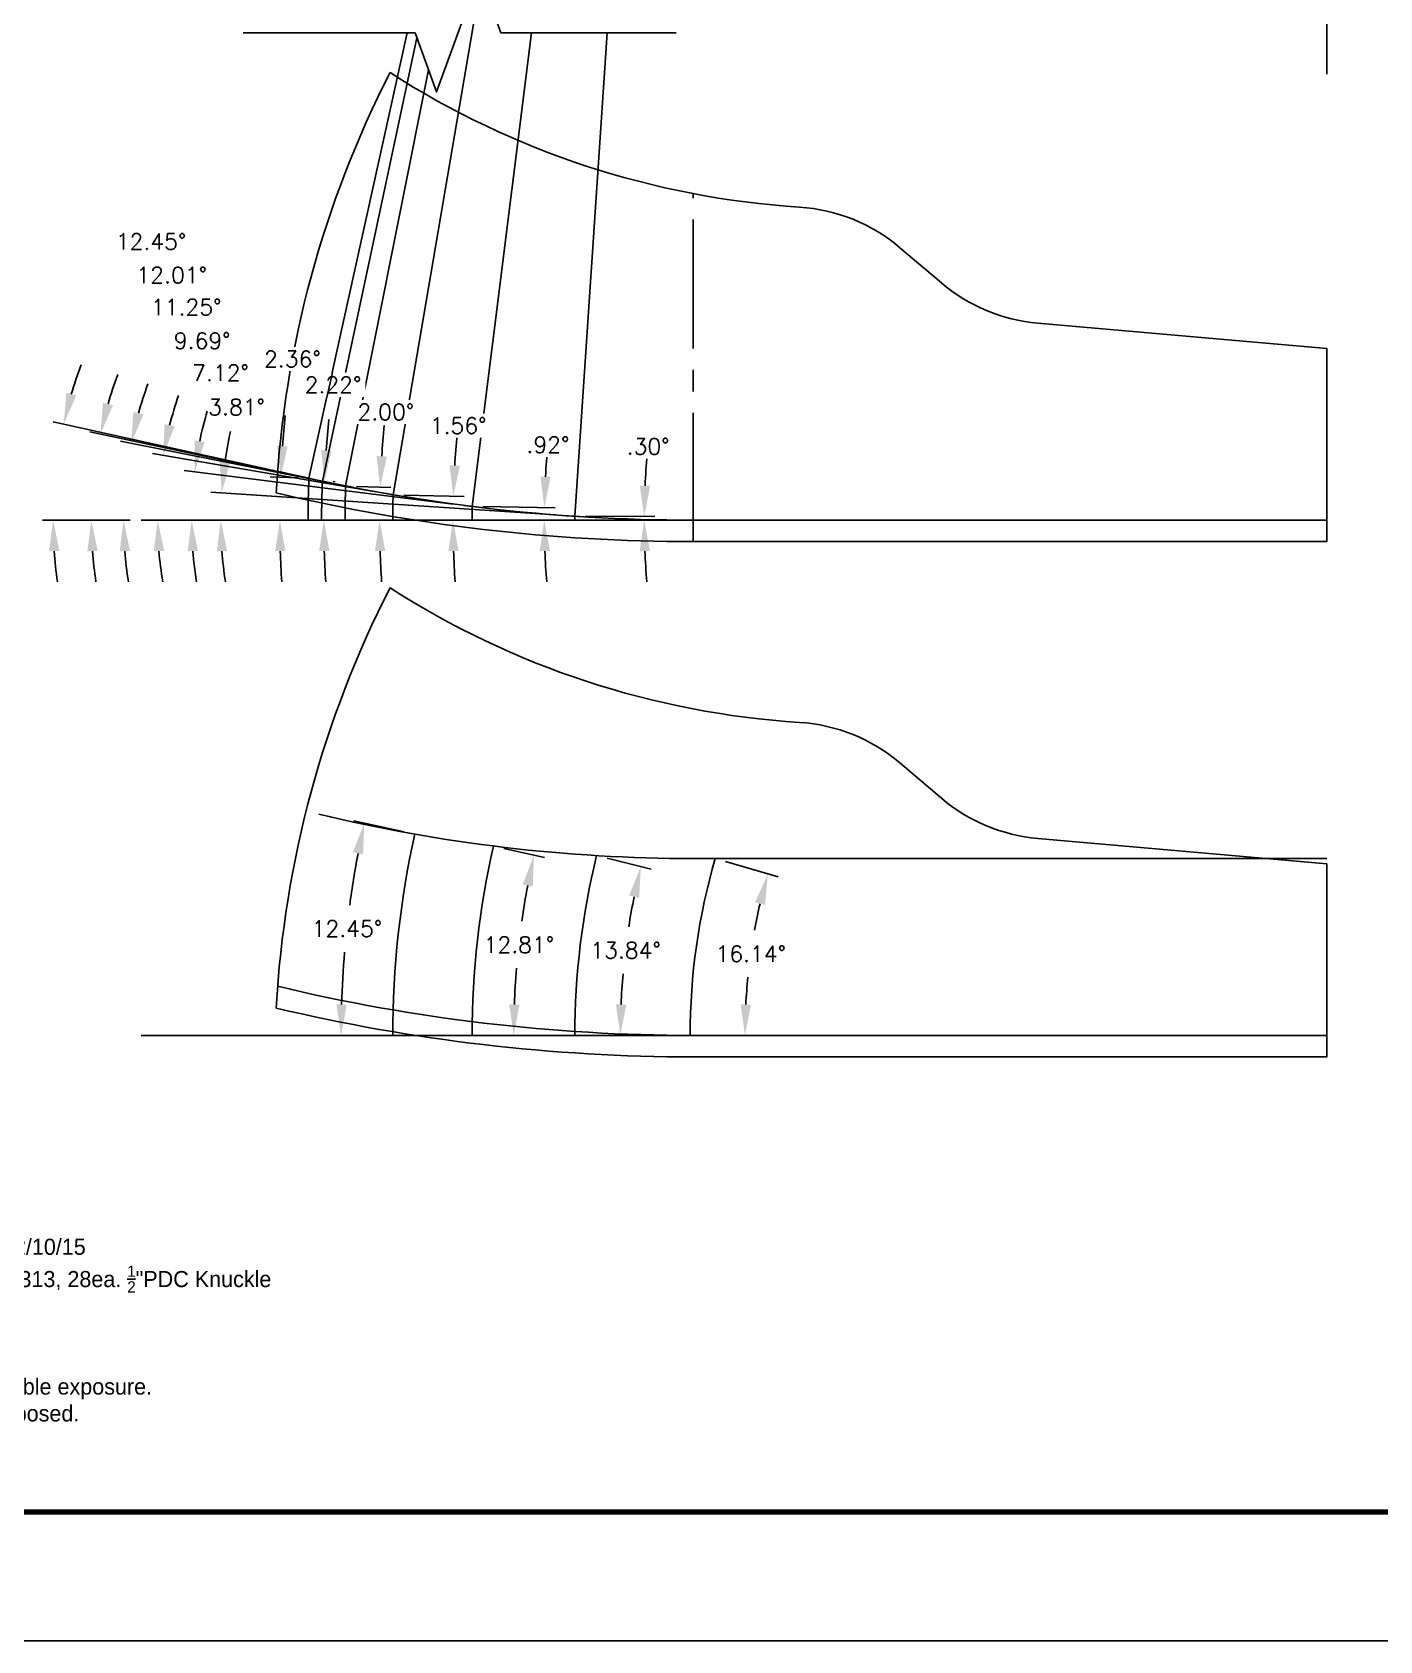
# Model space of a CAD drawing. Extents: x 34 to 102, y 11 to 33.
# Drawn here: x 51.17 to 59.02, y 10.99 to 20.35 of the extents above; entities that cross this region are included whole.
import ezdxf
from ezdxf.enums import TextEntityAlignment as Align

# ---------------------------------------------------------------- set-up
doc = ezdxf.new("R2010")
doc.units = 0
doc.header["$MEASUREMENT"] = 0
doc.header["$PDMODE"] = 35
doc.linetypes.add('CENTER2', pattern=[1.125, 0.75, -0.125, 0.125, -0.125])
doc.layers.get('0').update_dxf_attribs({"linetype": 'CONTINUOUS'})
doc.layers.get('Defpoints').update_dxf_attribs({"color": 10, "linetype": 'CONTINUOUS'})
for name, color, linetype in [('CLine', 5, 'CENTER2'), ('Dims', 4, 'CONTINUOUS'), ('TEXT', 3, 'CONTINUOUS'), ('Title Block', 7, 'CONTINUOUS')]:
    doc.layers.add(name, color=color, linetype=linetype)
doc.styles.add('RomanD', font='romand.shx', dxfattribs={"width": 0.9})
doc.styles.add('RomanS', font='romans')
doc.dimstyles.get("Standard").update_dxf_attribs({"dimtxt": 0.094, "dimasz": 0.18, "dimexe": 0.0625, "dimexo": 0.0625, "dimgap": 0.09, "dimtad": 0, "dimtih": 1, "dimtoh": 1, "dimdec": 4, "dimzin": 4, "dimdsep": 46, "dimtxsty": 'RomanS', "dimcen": 0.09, "dimazin": 1, "dimtfac": 1, "dimtdec": 4, "dimtofl": 0, "dimtmove": 0, "dimatfit": 1, "dimfxl": 1, "dimtfill": 1, "dimtolj": 1, "dimtzin": 0, "dimarcsym": 0})

# ---------------------------------------------------------------- blocks, each defined once
blk = doc.blocks.new('COT_Dblock')
at = {"layer": 'Title Block', "color": 8}
blk.add_lwpolyline([(0, 0), (34, 0), (34, 22), (0, 22)], close=True, dxfattribs=at)
at = {"layer": 'Title Block', "const_width": 0.03}
blk.add_lwpolyline([(33.13, 21.25), (0.87, 21.25), (0.87, 0.75), (33.13, 0.75)], close=True, dxfattribs=at)
at = {"layer": 'Title Block', "color": 1, "style": 'RomanS', "flags": 8}
for tag, p in [('FNAME', (0.62, 3.75)), ('REVDATE', (0.62, 2.25)), ('USER', (0.62, 0.75))]:
    blk.add_attdef(tag, text='', height=0.047, rotation=90, dxfattribs=at).set_placement(p, align=Align.BOTTOM_LEFT)
at = {"layer": 'Title Block', "color": 3, "style": 'RomanS', "flags": 8}
blk.add_attdef('DRAWN', text='', height=0.11, dxfattribs=at).set_placement((28.7003, 1.9844), align=Align.MIDDLE_CENTER)
for tag, p in [('DDATE', (28.3559, 1.6718)), ('CHECK', (28.3559, 1.406)), ('MATRL', (28.3559, 1.1487)), ('PDATE', (28.3559, 0.8829)), ('SCALE', (29.8959, 0.8555)), ('SHEET', (32.0053, 0.8555))]:
    blk.add_attdef(tag, text='', height=0.094, dxfattribs=at).set_placement(p, align=Align.MIDDLE_LEFT)
at = {"layer": 'Title Block', "color": 3, "style": 'RomanD', "width": 0.9, "flags": 8}
for tag, height, p in [('TITL1', 0.125, (31.337, 1.6835)), ('TITL2', 0.094, (31.337, 1.5143)), ('TITL3', 0.094, (31.337, 1.3739))]:
    blk.add_attdef(tag, text='', height=height, dxfattribs=at).set_placement(p, align=Align.MIDDLE_CENTER)
at = {"layer": 'Title Block', "color": 3, "style": 'RomanS', "flags": 8}
for tag, p in [('FSCM#', (30.3372, 1.1213)), ('DWG#', (31.8095, 1.1213)), ('REV#', (32.9697, 1.1213))]:
    blk.add_attdef(tag, text='', height=0.094, dxfattribs=at).set_placement(p, align=Align.TOP_CENTER)
blk = doc.blocks.new('*D428')
at = {"layer": 'Defpoints', "color": 0, "transparency": 16777216}
for p in [(54.331, 17.534), (54.7345, 17.518), (54.3309, 17.5111), (58.7078, 17.5111)]:
    blk.add_point(p, dxfattribs=at)
at = {"layer": 'Dims', "color": 0, "lineweight": -2, "transparency": 16777216}
for p, q in [((54.3935, 17.5337), (54.797, 17.5316)), ((54.3934, 17.5111), (54.797, 17.5111))]:
    blk.add_line(p, q, dxfattribs=at)
for start, end in [(174.50821, 177.10406), (182.59585, 185.1917)]:
    blk.add_arc((58.7078, 17.5111), 3.9733, start, end, dxfattribs=at)
at = {"layer": 'Dims', "color": 0, "transparency": 16777216}
for points in [[(54.7695, 17.711), (54.7096, 17.7126), (54.7345, 17.5319)], [(54.7086, 17.3304), (54.7685, 17.3318), (54.7345, 17.5111)]]:
    blk.add_solid(points, dxfattribs=at)
at = {"layer": 'Dims', "color": 0, "transparency": 16777216, "insert": (54.7577, 17.9405), "char_height": 0.094, "attachment_point": 5, "style": 'RomanS', "bg_fill": 3, "box_fill_scale": 1.25, "bg_fill_color": 256, "bg_fill_true_color": 13158600, "bg_fill_transparency": 0}
blk.add_mtext('\\A1;.30°', dxfattribs=at)
blk = doc.blocks.new('*D429')
at = {"layer": 'Defpoints', "color": 0, "transparency": 16777216}
for p in [(53.7338, 17.5911), (54.1532, 17.5355), (53.7331, 17.5111), (58.7078, 17.5111)]:
    blk.add_point(p, dxfattribs=at)
at = {"layer": 'Dims', "color": 0, "lineweight": -2, "transparency": 16777216}
for p, q in [((53.7963, 17.5901), (54.2162, 17.5834)), ((53.7956, 17.5111), (54.2156, 17.5111))]:
    blk.add_line(p, q, dxfattribs=at)
for start, end in [(174.54881, 176.81327), (182.26446, 184.52892)]:
    blk.add_arc((58.7078, 17.5111), 4.5547, start, end, dxfattribs=at)
at = {"layer": 'Dims', "color": 0, "transparency": 16777216}
for points in [[(54.1901, 17.7632), (54.1302, 17.7653), (54.1537, 17.5844)], [(54.1267, 17.3305), (54.1866, 17.3317), (54.1531, 17.5111)]]:
    blk.add_solid(points, dxfattribs=at)
at = {"layer": 'Dims', "color": 0, "transparency": 16777216, "insert": (54.1743, 17.95), "char_height": 0.094, "attachment_point": 5, "style": 'RomanS', "bg_fill": 3, "box_fill_scale": 1.25, "bg_fill_color": 256, "bg_fill_true_color": 13158600, "bg_fill_transparency": 0}
blk.add_mtext('\\A1;.92°', dxfattribs=at)
blk = doc.blocks.new('*D430')
at = {"layer": 'Defpoints', "color": 0, "transparency": 16777216}
for p in [(53.2731, 17.6592), (53.6219, 17.5573), (53.2711, 17.5111), (58.7078, 17.5111)]:
    blk.add_point(p, dxfattribs=at)
at = {"layer": 'Dims', "color": 0, "lineweight": -2, "transparency": 16777216}
for p, q in [((53.3356, 17.6575), (53.6861, 17.648)), ((53.3336, 17.5111), (53.6842, 17.5111))]:
    blk.add_line(p, q, dxfattribs=at)
for start, end in [(174.38261, 176.41046), (182.02784, 184.05569)]:
    blk.add_arc((58.7078, 17.5111), 5.0861, start, end, dxfattribs=at)
at = {"layer": 'Dims', "color": 0, "transparency": 16777216}
for points in [[(53.6616, 17.8282), (53.6017, 17.8309), (53.6236, 17.6497)], [(53.5949, 17.3306), (53.6549, 17.3316), (53.6217, 17.5111)]]:
    blk.add_solid(points, dxfattribs=at)
at = {"layer": 'Dims', "color": 0, "transparency": 16777216, "insert": (53.6516, 18.0614), "char_height": 0.094, "attachment_point": 5, "style": 'RomanS', "bg_fill": 3, "box_fill_scale": 1.25, "bg_fill_color": 256, "bg_fill_true_color": 13158600, "bg_fill_transparency": 0}
blk.add_mtext('\\A1;1.56°', dxfattribs=at)
blk = doc.blocks.new('*D431')
at = {"layer": 'Defpoints', "color": 0, "transparency": 16777216}
for p in [(52.9968, 17.7103), (53.1948, 17.5752), (52.9933, 17.5111), (58.7078, 17.5111)]:
    blk.add_point(p, dxfattribs=at)
at = {"layer": 'Dims', "color": 0, "lineweight": -2, "transparency": 16777216}
for p, q in [((53.0592, 17.7081), (53.2602, 17.7011)), ((53.0558, 17.5111), (53.2569, 17.5111))]:
    blk.add_line(p, q, dxfattribs=at)
for start, end in [(174.26057, 176.13124), (181.87067, 183.74133)]:
    blk.add_arc((58.7078, 17.5111), 5.5134, start, end, dxfattribs=at)
at = {"layer": 'Dims', "color": 0, "transparency": 16777216}
for points in [[(53.2369, 17.8815), (53.177, 17.8846), (53.1978, 17.7033)], [(53.1673, 17.3306), (53.2273, 17.3316), (53.1944, 17.5111)]]:
    blk.add_solid(points, dxfattribs=at)
at = {"layer": 'Dims', "color": 0, "transparency": 16777216, "insert": (53.2305, 18.1411), "char_height": 0.094, "attachment_point": 5, "style": 'RomanS', "bg_fill": 3, "box_fill_scale": 1.25, "bg_fill_color": 256, "bg_fill_true_color": 13158600, "bg_fill_transparency": 0}
blk.add_mtext('\\A1;2.00°', dxfattribs=at)
blk = doc.blocks.new('*D432')
at = {"layer": 'Defpoints', "color": 0, "transparency": 16777216}
for p in [(52.8612, 17.7382), (52.8703, 17.5866), (52.8568, 17.5111), (58.7078, 17.5111)]:
    blk.add_point(p, dxfattribs=at)
at = {"layer": 'Dims', "color": 0, "lineweight": -2, "transparency": 16777216}
for p, q in [((52.9237, 17.7358), (52.9367, 17.7353)), ((52.9193, 17.5111), (52.9323, 17.5111))]:
    blk.add_line(p, q, dxfattribs=at)
for start, end in [(174.24187, 176.00852), (181.76665, 183.53331)]:
    blk.add_arc((58.7078, 17.5111), 5.838, start, end, dxfattribs=at)
at = {"layer": 'Dims', "color": 0, "transparency": 16777216}
for points in [[(52.9139, 17.9158), (52.854, 17.9191), (52.8742, 17.7377)], [(52.8426, 17.3306), (52.9026, 17.3316), (52.8698, 17.5111)]]:
    blk.add_solid(points, dxfattribs=at)
at = {"layer": 'Dims', "color": 0, "transparency": 16777216, "insert": (52.9232, 18.2989), "char_height": 0.094, "attachment_point": 5, "style": 'RomanS', "bg_fill": 3, "box_fill_scale": 1.25, "bg_fill_color": 256, "bg_fill_true_color": 13158600, "bg_fill_transparency": 0}
blk.add_mtext('\\A1;2.22°', dxfattribs=at)
blk = doc.blocks.new('*D433')
at = {"layer": 'Defpoints', "color": 0, "transparency": 16777216}
for p in [(52.2706, 17.5644), (54.2811, 17.5373), (54.3809, 17.5307), (51.8059, 17.5111), (55.0203, 17.5111)]:
    blk.add_point(p, dxfattribs=at)
at = {"layer": 'Dims', "color": 0, "lineweight": -2, "transparency": 16777216}
blk.add_line((54.2187, 17.5415), (52.2129, 17.675), dxfattribs=at)
for start, end in [(167.61301, 171.90177), (184.28877, 188.57753)]:
    blk.add_arc((54.6752, 17.5111), 2.4053, start, end, dxfattribs=at)
at = {"layer": 'Dims', "color": 0, "transparency": 16777216}
for points in [[(52.3238, 17.8468), (52.2641, 17.853), (52.2753, 17.6709)], [(52.2467, 17.3301), (52.3067, 17.3323), (52.27, 17.5111)]]:
    blk.add_solid(points, dxfattribs=at)
at = {"layer": 'Dims', "color": 0, "transparency": 16777216, "insert": (52.3618, 18.1693), "char_height": 0.094, "attachment_point": 5, "style": 'RomanS', "bg_fill": 3, "box_fill_scale": 1.25, "bg_fill_color": 256, "bg_fill_true_color": 13158600, "bg_fill_transparency": 0}
blk.add_mtext('\\A1;3.81°', dxfattribs=at)
blk = doc.blocks.new('*D434')
at = {"layer": 'Defpoints', "color": 0, "transparency": 16777216}
for p in [(52.1023, 17.6053), (53.6842, 17.5973), (53.7834, 17.5849), (51.8059, 17.5111), (55.0203, 17.5111)]:
    blk.add_point(p, dxfattribs=at)
at = {"layer": 'Dims', "color": 0, "lineweight": -2, "transparency": 16777216}
blk.add_line((53.6221, 17.6051), (52.0559, 17.8008), dxfattribs=at)
for start, end in [(163.8049, 168.34095), (184.53605, 189.07209)]:
    blk.add_arc((54.3745, 17.5111), 2.2742, start, end, dxfattribs=at)
at = {"layer": 'Dims', "color": 0, "transparency": 16777216}
for points in [[(52.1768, 17.9658), (52.1177, 17.9756), (52.1179, 17.7931)], [(52.0775, 17.33), (52.1374, 17.3324), (52.1003, 17.5111)]]:
    blk.add_solid(points, dxfattribs=at)
at = {"layer": 'Dims', "color": 0, "transparency": 16777216, "insert": (52.2684, 18.3692), "char_height": 0.094, "attachment_point": 5, "style": 'RomanS', "bg_fill": 3, "box_fill_scale": 1.25, "bg_fill_color": 256, "bg_fill_true_color": 13158600, "bg_fill_transparency": 0}
blk.add_mtext('\\A1;7.12°', dxfattribs=at)
blk = doc.blocks.new('*D435')
at = {"layer": 'Defpoints', "color": 0, "transparency": 16777216}
for p in [(51.9064, 17.6372), (53.2238, 17.6677), (53.3224, 17.6508), (51.8059, 17.5111), (55.0203, 17.5111)]:
    blk.add_point(p, dxfattribs=at)
at = {"layer": 'Dims', "color": 0, "lineweight": -2, "transparency": 16777216}
blk.add_line((53.1622, 17.6782), (51.8732, 17.8984), dxfattribs=at)
for start, end in [(161.08432, 165.69475), (184.61044, 189.22088)]:
    blk.add_arc((54.1404, 17.5111), 2.2375, start, end, dxfattribs=at)
at = {"layer": 'Dims', "color": 0, "transparency": 16777216}
for points in [[(52.0016, 18.0577), (51.9429, 18.0702), (51.9348, 17.8879)], [(51.8802, 17.33), (51.9401, 17.3324), (51.9029, 17.5111)]]:
    blk.add_solid(points, dxfattribs=at)
at = {"layer": 'Dims', "color": 0, "transparency": 16777216, "insert": (52.1618, 18.5558), "char_height": 0.094, "attachment_point": 5, "style": 'RomanS', "bg_fill": 3, "box_fill_scale": 1.25, "bg_fill_color": 256, "bg_fill_true_color": 13158600, "bg_fill_transparency": 0}
blk.add_mtext('\\A1;9.69°', dxfattribs=at)
blk = doc.blocks.new('*D436')
at = {"layer": 'Defpoints', "color": 0, "transparency": 16777216}
for p in [(52.9477, 17.7201), (51.7092, 17.6611), (53.0458, 17.7006), (51.8059, 17.5111), (55.0203, 17.5111)]:
    blk.add_point(p, dxfattribs=at)
at = {"layer": 'Dims', "color": 0, "lineweight": -2, "transparency": 16777216}
for p, q in [((52.8864, 17.7323), (51.6871, 17.9708)), ((51.7434, 17.5111), (51.6418, 17.5111))]:
    blk.add_line(p, q, dxfattribs=at)
for start, end in [(159.7608, 164.25696), (184.49615, 188.99231)]:
    blk.add_arc((53.9987, 17.5111), 2.2944, start, end, dxfattribs=at)
at = {"layer": 'Dims', "color": 0, "transparency": 16777216}
for points in [[(51.8196, 18.1266), (51.7612, 18.1406), (51.7484, 17.9586)], [(51.6814, 17.33), (51.7414, 17.3324), (51.7043, 17.5111)]]:
    blk.add_solid(points, dxfattribs=at)
at = {"layer": 'Dims', "color": 0, "transparency": 16777216, "insert": (52.0684, 18.7513), "char_height": 0.094, "attachment_point": 5, "style": 'RomanS', "bg_fill": 3, "box_fill_scale": 1.25, "bg_fill_color": 256, "bg_fill_true_color": 13158600, "bg_fill_transparency": 0}
blk.add_mtext('\\A1;11.25°', dxfattribs=at)
blk = doc.blocks.new('*D437')
at = {"layer": 'Defpoints', "color": 0, "transparency": 16777216}
for p in [(52.8123, 17.7486), (52.9101, 17.7278), (51.5226, 17.6795), (51.8059, 17.5111), (55.0203, 17.5111)]:
    blk.add_point(p, dxfattribs=at)
at = {"layer": 'Dims', "color": 0, "lineweight": -2, "transparency": 16777216}
for p, q in [((52.7512, 17.7616), (51.5084, 18.026)), ((51.7434, 17.5111), (51.4542, 17.5111))]:
    blk.add_line(p, q, dxfattribs=at)
for start, end in [(159.43556, 163.7122), (184.27664, 188.55328)]:
    blk.add_arc((53.9288, 17.5111), 2.4121, start, end, dxfattribs=at)
at = {"layer": 'Dims', "color": 0, "transparency": 16777216}
for points in [[(51.6426, 18.1802), (51.5844, 18.1949), (51.5695, 18.013)], [(51.4935, 17.3301), (51.5534, 17.3323), (51.5167, 17.5111)]]:
    blk.add_solid(points, dxfattribs=at)
at = {"layer": 'Dims', "color": 0, "transparency": 16777216, "insert": (51.984, 18.9379), "char_height": 0.094, "attachment_point": 5, "style": 'RomanS', "bg_fill": 3, "box_fill_scale": 1.25, "bg_fill_color": 256, "bg_fill_true_color": 13158600, "bg_fill_transparency": 0}
blk.add_mtext('\\A1;12.01°', dxfattribs=at)
blk = doc.blocks.new('*D368')
at = {"layer": 'Defpoints', "color": 0, "transparency": 16777216}
for p in [(52.7346, 17.7659), (52.8322, 17.7443), (51.301, 17.6988), (51.8059, 17.5111), (55.0203, 17.5111)]:
    blk.add_point(p, dxfattribs=at)
at = {"layer": 'Dims', "color": 0, "lineweight": -2, "transparency": 16777216}
for p, q in [((52.6735, 17.7793), (51.2942, 18.0839)), ((51.7434, 17.5111), (51.2317, 17.5111))]:
    blk.add_line(p, q, dxfattribs=at)
for start, end in [(159.59704, 163.57308), (183.97604, 187.95208)]:
    blk.add_arc((53.8885, 17.5111), 2.5944, start, end, dxfattribs=at)
at = {"layer": 'Dims', "color": 0, "transparency": 16777216}
for points in [[(51.4291, 18.2373), (51.371, 18.2522), (51.3552, 18.0704)], [(51.2704, 17.3301), (51.3304, 17.3322), (51.2942, 17.5111)]]:
    blk.add_solid(points, dxfattribs=at)
at = {"layer": 'Dims', "color": 0, "transparency": 16777216, "insert": (51.8639, 19.1333), "char_height": 0.094, "attachment_point": 5, "style": 'RomanS', "bg_fill": 3, "box_fill_scale": 1.25, "bg_fill_color": 256, "bg_fill_true_color": 13158600, "bg_fill_transparency": 0}
blk.add_mtext('\\A1;12.45°', dxfattribs=at)
blk = doc.blocks.new('*D369')
at = {"layer": 'Defpoints', "color": 0, "transparency": 16777216}
for p in [(52.7834, 17.7551), (52.6145, 17.5947), (52.7784, 17.5111), (58.7078, 17.5111)]:
    blk.add_point(p, dxfattribs=at)
at = {"layer": 'Dims', "color": 0, "lineweight": -2, "transparency": 16777216}
for p, q in [((52.721, 17.7577), (52.5566, 17.7644)), ((52.7159, 17.5111), (52.5514, 17.5111))]:
    blk.add_line(p, q, dxfattribs=at)
for start, end in [(174.25659, 175.94904), (181.69245, 183.3849)]:
    blk.add_arc((58.7078, 17.5111), 6.0939, start, end, dxfattribs=at)
at = {"layer": 'Dims', "color": 0, "transparency": 16777216}
for points in [[(52.6591, 17.9399), (52.5991, 17.9432), (52.619, 17.7618)], [(52.5865, 17.3306), (52.6465, 17.3315), (52.6139, 17.5111)]]:
    blk.add_solid(points, dxfattribs=at)
at = {"layer": 'Dims', "color": 0, "transparency": 16777216, "insert": (52.6866, 18.4495), "char_height": 0.094, "attachment_point": 5, "style": 'RomanS', "bg_fill": 3, "box_fill_scale": 1.25, "bg_fill_color": 256, "bg_fill_true_color": 13158600, "bg_fill_transparency": 0}
blk.add_mtext('\\A1;2.36°', dxfattribs=at)
blk = doc.blocks.new('*D574')
at = {"layer": 'Defpoints', "color": 0, "transparency": 16777216}
for p in [(55.1481, 15.541), (55.3809, 15.1432), (55.0021, 14.511), (58.7078, 14.511)]:
    blk.add_point(p, dxfattribs=at)
at = {"layer": 'Dims', "color": 0, "lineweight": -2, "transparency": 16777216}
for p, q in [((55.2082, 15.5237), (55.5148, 15.4349)), ((55.0646, 14.511), (55.3839, 14.511))]:
    blk.add_line(p, q, dxfattribs=at)
for start, end in [(166.90774, 169.58235), (174.26598, 176.95416)]:
    blk.add_arc((58.7078, 14.511), 3.3864, start, end, dxfattribs=at)
at = {"layer": 'Dims', "color": 0, "transparency": 16777216}
for points in [[(55.3804, 15.2857), (55.4384, 15.2706), (55.4548, 15.4523)], [(55.3561, 14.6902), (55.2962, 14.6918), (55.3214, 14.511)]]:
    blk.add_solid(points, dxfattribs=at)
at = {"layer": 'Dims', "color": 0, "transparency": 16777216, "insert": (55.3549, 14.9864), "char_height": 0.094, "attachment_point": 5, "style": 'RomanS', "bg_fill": 3, "box_fill_scale": 1.25, "bg_fill_color": 256, "bg_fill_true_color": 13158600, "bg_fill_transparency": 0}
blk.add_mtext('\\A1;16.14°', dxfattribs=at)
blk = doc.blocks.new('*D575')
at = {"layer": 'Defpoints', "color": 0, "transparency": 16777216}
for p in [(54.458, 15.558), (54.6492, 15.1703), (54.3309, 14.511), (58.7078, 14.511)]:
    blk.add_point(p, dxfattribs=at)
at = {"layer": 'Dims', "color": 0, "lineweight": -2, "transparency": 16777216}
for p, q in [((54.5187, 15.543), (54.7761, 15.4796)), ((54.3934, 14.511), (54.6586, 14.511))]:
    blk.add_line(p, q, dxfattribs=at)
for start, end in [(168.66929, 171.15306), (174.99994, 177.49155)]:
    blk.add_arc((58.7078, 14.511), 4.1117, start, end, dxfattribs=at)
at = {"layer": 'Dims', "color": 0, "transparency": 16777216}
for points in [[(54.6469, 15.3254), (54.7055, 15.3123), (54.7154, 15.4946)], [(54.63, 14.6903), (54.57, 14.6917), (54.5961, 14.511)]]:
    blk.add_solid(points, dxfattribs=at)
at = {"layer": 'Dims', "color": 0, "transparency": 16777216, "insert": (54.626, 15.0064), "char_height": 0.094, "attachment_point": 5, "style": 'RomanS', "bg_fill": 3, "box_fill_scale": 1.25, "bg_fill_color": 256, "bg_fill_true_color": 13158600, "bg_fill_transparency": 0}
blk.add_mtext('\\A1;13.84°', dxfattribs=at)
blk = doc.blocks.new('*D576')
at = {"layer": 'Defpoints', "color": 0, "transparency": 16777216}
for p in [(53.8569, 15.6137), (54.0279, 15.2136), (53.7331, 14.511), (58.7078, 14.511)]:
    blk.add_point(p, dxfattribs=at)
at = {"layer": 'Dims', "color": 0, "lineweight": -2, "transparency": 16777216}
for p, q in [((53.9178, 15.5999), (54.1541, 15.5462)), ((53.7956, 14.511), (54.0379, 14.511))]:
    blk.add_line(p, q, dxfattribs=at)
for start, end in [(169.37265, 171.92452), (175.26323, 177.82056)]:
    blk.add_arc((58.7078, 14.511), 4.7323, start, end, dxfattribs=at)
at = {"layer": 'Dims', "color": 0, "transparency": 16777216}
for points in [[(54.0272, 15.3899), (54.086, 15.3777), (54.0932, 15.56)], [(54.0089, 14.6904), (53.9489, 14.6916), (53.9754, 14.511)]]:
    blk.add_solid(points, dxfattribs=at)
at = {"layer": 'Dims', "color": 0, "transparency": 16777216, "insert": (54.005, 15.0388), "char_height": 0.094, "attachment_point": 5, "style": 'RomanS', "bg_fill": 3, "box_fill_scale": 1.25, "bg_fill_color": 256, "bg_fill_true_color": 13158600, "bg_fill_transparency": 0}
blk.add_mtext('\\A1;12.81°', dxfattribs=at)
blk = doc.blocks.new('*D577')
at = {"layer": 'Defpoints', "color": 0, "transparency": 16777216}
for p in [(53.3989, 15.6828), (53.0303, 15.339), (53.2711, 14.511), (58.7078, 14.511)]:
    blk.add_point(p, dxfattribs=at)
at = {"layer": 'Dims', "color": 0, "lineweight": -2, "transparency": 16777216}
for p, q in [((53.3379, 15.6962), (53.0441, 15.7611)), ((53.2086, 14.511), (52.9078, 14.511))]:
    blk.add_line(p, q, dxfattribs=at)
for start, end in [(169.35129, 172.3987), (175.1514, 178.20241)]:
    blk.add_arc((58.7078, 14.511), 5.7375, start, end, dxfattribs=at)
at = {"layer": 'Dims', "color": 0, "transparency": 16777216}
for points in [[(53.0397, 15.5773), (53.0985, 15.5653), (53.1051, 15.7476)], [(53.0031, 14.6905), (52.9431, 14.6915), (52.9703, 14.511)]]:
    blk.add_solid(points, dxfattribs=at)
at = {"layer": 'Dims', "color": 0, "transparency": 16777216, "insert": (53.0041, 15.133), "char_height": 0.094, "attachment_point": 5, "style": 'RomanS', "bg_fill": 3, "box_fill_scale": 1.25, "bg_fill_color": 256, "bg_fill_true_color": 13158600, "bg_fill_transparency": 0}
blk.add_mtext('\\A1;12.45°', dxfattribs=at)

msp = doc.modelspace()

# ---------------------------------------------------------------- linework, layer by layer
at = {"color": 0}
for p, q in [((55.02028, 17.51107), (51.80586, 17.51107)), ((55.02028, 14.51104), (51.80586, 14.51104))]:
    msp.add_line(p, q, dxfattribs=at)
at = {"linetype": 'Continuous', "flags": 128}
msp.add_lwpolyline([(52.4006, 20.348), (53.4006, 20.348), (53.5256, 20.00456), (53.7756, 20.69143), (53.9006, 20.348), (54.92146, 20.348)], dxfattribs=at)
at = {"color": 0, "flags": 128}
msp.add_lwpolyline([(55.63953, 19.33371, -0.1275233), (53.25521, 20.1169, 0.1045794), (52.59244, 17.67061, 0.0583998), (55.02028, 17.38607), (58.70778, 17.38607), (58.70778, 18.51107), (57.02538, 18.65826, -0.1555479), (56.46487, 18.89253), (56.22354, 19.09767, 0.1615894)], format="xyb", close=True, dxfattribs=at)
at = {"layer": 'CLine'}
for p, q in [((58.70778, 29.73208), (58.70778, 20.10708)), ((55.02028, 17.38607), (55.02028, 19.41225))]:
    msp.add_line(p, q, dxfattribs=at)
at = {"layer": 'CLine', "color": 1, "linetype": 'Continuous', "flags": 128}
for points in [[(58.70778, 17.51107), (55.02028, 17.51107, -0.0589088), (52.60087, 17.79711)], [(58.70778, 15.54104), (55.02028, 15.54104, -0.0589088), (52.84106, 15.79868, -0.0589088)], [(58.70778, 14.51104), (55.02028, 14.51104, -0.0589088), (52.60087, 14.79708)]]:
    msp.add_lwpolyline(points, format="xyb", dxfattribs=at)
at = {"layer": 'Dims'}
for p, q in [((53.27313, 17.65924), (53.78618, 20.66236)), ((53.73378, 17.59114), (54.07829, 20.348)), ((54.33098, 17.534), (54.51835, 20.348)), ((52.86122, 17.73821), (53.41062, 20.32047)), ((52.99677, 17.71031), (53.47865, 20.13357)), ((52.91013, 17.72781), (52.81231, 17.74862)), ((53.04581, 17.70056), (52.94773, 17.72007)), ((53.32242, 17.65082), (53.22384, 17.66766)), ((53.7834, 17.58494), (53.68417, 17.59734)), ((54.38087, 17.53067), (54.28109, 17.53732))]:
    msp.add_line(p, q, dxfattribs=at)
for centre, radius, start in [((58.70778, 17.51107), 5.85097, 177.775176), ((58.70778, 17.51107), 5.71448, 178.001904), ((58.70778, 17.51107), 5.43667, 178.438298), ((58.70778, 17.51107), 4.97464, 179.077727), ((58.70778, 17.51107), 4.37686, 179.699916), ((58.70778, 14.51104), 5.43667, 167.553706), ((58.70778, 14.51104), 4.97464, 167.193208), ((58.70778, 14.51104), 4.37686, 166.160839), ((58.70778, 14.51104), 3.70566, 163.861904)]:
    msp.add_arc(centre, radius, start, 180, dxfattribs=at)

# ---------------------------------------------------------------- block references
at = {"layer": 'Title Block'}
msp.add_blockref('COT_Dblock', (34, 10.98594), dxfattribs=at)

# ---------------------------------------------------------------- texts
at = {"layer": 'TEXT', "insert": (48.90288, 13.32733), "char_height": 0.09375, "width": 8.4192095, "attachment_point": 1}
msp.add_mtext('\\A1;12-1/4" 713-SR(K) ASSY#2122 VMR 12/10/15\\P93 Total Elements; 16ea. 1613, 49ea. 1313, 28ea. {\\H0.7x;\\S1/2;}"PDC Knuckle \\P7ea. 60 Series Nozzles\\P\\PREF. NOTES:  CUTTING STRUCTURE\\P3 Start "Opposed" Redundant with variable exposure.  \\PSecondary blade cutters are equally exposed.', dxfattribs=at)

# ---------------------------------------------------------------- next in the draw order: dimensions: what is measured, and where the dimension line sits
at = {"layer": 'Dims'}
dim = msp.add_angular_dim_3p(base=(54.73448, 17.51801), center=(58.70778, 17.51107), p1=(54.33098, 17.534), p2=(54.33092, 17.51107), dimstyle='Standard', dxfattribs=at)
dim.commit()
dim.dimension.update_dxf_attribs({"geometry": '*D428', "text_midpoint": (54.75774, 17.94047), "dimtype": 165})

# ---------------------------------------------------------------- next in the draw order: dimensions: what is measured, and where the dimension line sits
dim = msp.add_angular_dim_3p(base=(54.15316, 17.53551), center=(58.70778, 17.51107), p1=(53.73378, 17.59114), p2=(53.73314, 17.51107), dimstyle='Standard', dxfattribs=at)
dim.commit()
dim.dimension.update_dxf_attribs({"geometry": '*D429', "text_midpoint": (54.17429, 17.95004), "dimtype": 165})

# ---------------------------------------------------------------- next in the draw order: dimensions: what is measured, and where the dimension line sits
dim = msp.add_angular_dim_3p(base=(53.62191, 17.55728), center=(58.70778, 17.51107), p1=(53.27313, 17.65924), p2=(53.27111, 17.51107), dimstyle='Standard', dxfattribs=at)
dim.commit()
dim.dimension.update_dxf_attribs({"geometry": '*D430', "text_midpoint": (53.65156, 18.06138), "dimtype": 165})

# ---------------------------------------------------------------- next in the draw order: dimensions: what is measured, and where the dimension line sits
dim = msp.add_angular_dim_3p(base=(53.19477, 17.57516), center=(58.70778, 17.51107), p1=(52.99677, 17.71031), p2=(52.9933, 17.51107), dimstyle='Standard', dxfattribs=at)
dim.commit()
dim.dimension.update_dxf_attribs({"geometry": '*D431', "text_midpoint": (53.23052, 18.14113), "dimtype": 165})

# ---------------------------------------------------------------- next in the draw order: dimensions: what is measured, and where the dimension line sits
dim = msp.add_angular_dim_3p(base=(52.87031, 17.58663), center=(58.70778, 17.51107), p1=(52.86122, 17.73821), p2=(52.85681, 17.51107), dimstyle='Standard', dxfattribs=at)
dim.commit()
dim.dimension.update_dxf_attribs({"geometry": '*D432', "text_midpoint": (52.92323, 18.29892), "dimtype": 165})

# ---------------------------------------------------------------- next in the draw order: dimensions: what is measured, and where the dimension line sits
dim = msp.add_angular_dim_2l(base=(52.27057, 17.56437), line1=((55.02028, 17.51107), (51.80586, 17.51107)), line2=((54.38087, 17.53067), (54.28109, 17.53732)), dimstyle='Standard', dxfattribs=at)
dim.commit()
dim.dimension.update_dxf_attribs({"geometry": '*D433', "text_midpoint": (52.3618, 18.1693), "dimtype": 162})

# ---------------------------------------------------------------- next in the draw order: dimensions: what is measured, and where the dimension line sits
dim = msp.add_angular_dim_2l(base=(52.10228, 17.60529), line1=((55.02028, 17.51107), (51.80586, 17.51107)), line2=((53.7834, 17.58494), (53.68417, 17.59734)), dimstyle='Standard', dxfattribs=at)
dim.commit()
dim.dimension.update_dxf_attribs({"geometry": '*D434', "text_midpoint": (52.26845, 18.36922), "dimtype": 162})

# ---------------------------------------------------------------- next in the draw order: dimensions: what is measured, and where the dimension line sits
dim = msp.add_angular_dim_2l(base=(51.90644, 17.63721), line1=((55.02028, 17.51107), (51.80586, 17.51107)), line2=((53.32242, 17.65082), (53.22384, 17.66766)), dimstyle='Standard', dxfattribs=at)
dim.commit()
dim.dimension.update_dxf_attribs({"geometry": '*D435', "text_midpoint": (52.16176, 18.5558), "dimtype": 162})

# ---------------------------------------------------------------- next in the draw order: dimensions: what is measured, and where the dimension line sits
dim = msp.add_angular_dim_2l(base=(51.70925, 17.66109), line1=((55.02028, 17.51107), (51.80586, 17.51107)), line2=((53.04581, 17.70056), (52.94773, 17.72007)), dimstyle='Standard', dxfattribs=at)
dim.commit()
dim.dimension.update_dxf_attribs({"geometry": '*D436', "text_midpoint": (52.06841, 18.75127), "dimtype": 162})

# ---------------------------------------------------------------- next in the draw order: dimensions: what is measured, and where the dimension line sits
dim = msp.add_angular_dim_2l(base=(51.5226, 17.67949), line1=((55.02028, 17.51107), (51.80586, 17.51107)), line2=((52.91013, 17.72781), (52.81231, 17.74862)), dimstyle='Standard', dxfattribs=at)
dim.commit()
dim.dimension.update_dxf_attribs({"geometry": '*D437', "text_midpoint": (51.98395, 18.93786), "dimtype": 162})

# ---------------------------------------------------------------- next in the draw order: linework, layer by layer
for p, q in [((52.7834, 17.75508), (53.35591, 20.348)), ((52.73458, 17.76586), (52.83223, 17.7443))]:
    msp.add_line(p, q, dxfattribs=at)
msp.add_arc((58.70778, 17.51107), 5.9294, 177.641488, 180, dxfattribs=at)

# ---------------------------------------------------------------- next in the draw order: dimensions: what is measured, and where the dimension line sits
dim = msp.add_angular_dim_2l(base=(51.30097, 17.69883), line1=((55.02028, 17.51107), (51.80586, 17.51107)), line2=((52.73458, 17.76586), (52.83223, 17.7443)), dimstyle='Standard', dxfattribs=at)
dim.commit()
dim.dimension.update_dxf_attribs({"geometry": '*D368', "text_midpoint": (51.86393, 19.13333), "dimtype": 162})

# ---------------------------------------------------------------- next in the draw order: dimensions: what is measured, and where the dimension line sits
dim = msp.add_angular_dim_3p(base=(52.61445, 17.59469), center=(58.70778, 17.51107), p1=(52.7834, 17.75508), p2=(52.77838, 17.51107), dimstyle='Standard', dxfattribs=at)
dim.commit()
dim.dimension.update_dxf_attribs({"geometry": '*D369', "text_midpoint": (52.68656, 18.44945), "dimtype": 165})

# ---------------------------------------------------------------- next in the draw order: linework, layer by layer
at = {"color": 0, "flags": 128}
msp.add_lwpolyline([(55.63953, 16.33368, -0.1275233), (53.25521, 17.11687, 0.1045794), (52.59244, 14.67058, 0.0583998), (55.02028, 14.38604), (58.70778, 14.38604), (58.70778, 15.51104), (57.02538, 15.65823, -0.1555479), (56.46487, 15.8925), (56.22354, 16.09763, 0.1615894)], format="xyb", close=True, dxfattribs=at)

# ---------------------------------------------------------------- next in the draw order: dimensions: what is measured, and where the dimension line sits
at = {"layer": 'Dims'}
dim = msp.add_angular_dim_3p(base=(55.38089, 15.14319), center=(58.70778, 14.51104), p1=(55.14815, 15.54104), p2=(55.00212, 14.51104), dimstyle='Standard', dxfattribs=at)
dim.commit()
dim.dimension.update_dxf_attribs({"geometry": '*D574', "text_midpoint": (55.35489, 14.98638)})

# ---------------------------------------------------------------- next in the draw order: dimensions: what is measured, and where the dimension line sits
dim = msp.add_angular_dim_3p(base=(54.64925, 15.17028), center=(58.70778, 14.51104), p1=(54.45798, 15.55797), p2=(54.33092, 14.51104), dimstyle='Standard', dxfattribs=at)
dim.commit()
dim.dimension.update_dxf_attribs({"geometry": '*D575', "text_midpoint": (54.626, 15.00641)})

# ---------------------------------------------------------------- next in the draw order: dimensions: what is measured, and where the dimension line sits
dim = msp.add_angular_dim_3p(base=(54.02788, 15.21362), center=(58.70778, 14.51104), p1=(53.85689, 15.61374), p2=(53.73314, 14.51104), dimstyle='Standard', dxfattribs=at)
dim.commit()
dim.dimension.update_dxf_attribs({"geometry": '*D576', "text_midpoint": (54.00496, 15.03883)})

# ---------------------------------------------------------------- next in the draw order: dimensions: what is measured, and where the dimension line sits
dim = msp.add_angular_dim_3p(base=(53.03033, 15.33904), center=(58.70778, 14.51104), p1=(53.39888, 15.68278), p2=(53.27111, 14.51104), dimstyle='Standard', dxfattribs=at)
dim.commit()
dim.dimension.update_dxf_attribs({"geometry": '*D577', "text_midpoint": (53.00408, 15.13299)})

doc.saveas('drawing.dxf')
